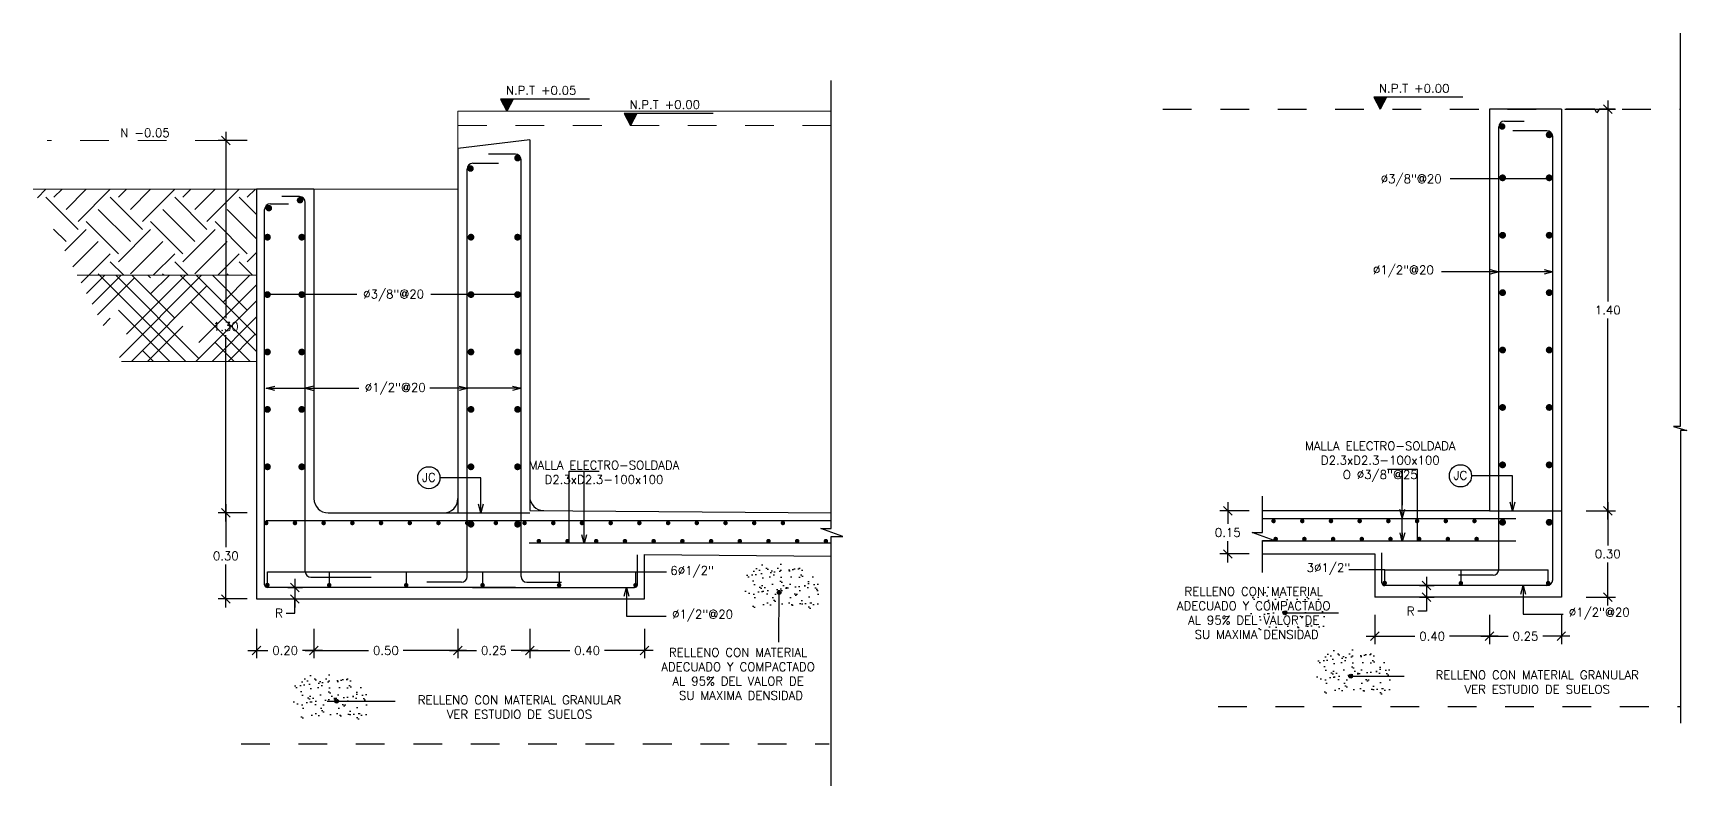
# Model space of a CAD drawing. Header units: metres. Extents: x -25 to 234, y -27 to 52.
# Drawn here: x 9.33 to 15.09, y -19.16 to -16.53 of the extents above; entities that cross this region are included whole.
import ezdxf

# ---------------------------------------------------------------- set-up
doc = ezdxf.new("R2010")
doc.units = ezdxf.units.M
doc.header["$LTSCALE"] = 0.1
doc.header["$MEASUREMENT"] = 0
doc.header["$PDMODE"] = 66
for name, pattern in [('CONTINUA', [0]), ('DASHED2', [0.375, 0.25, -0.125]), ('HIDDEN2', [4.7625, 3.175, -1.5875])]:
    doc.linetypes.add(name, pattern=pattern)
for name, color, linetype in [('001-DIMTEXTO', 4, 'Continuous'), ('ACERO', 5, 'Continuous'), ('BORDES', 7, 'Continuous'), ('DETALLE', 3, 'Continuous'), ('DIMTEXTO', 4, 'Continuous'), ('DIMZAPATA', 4, 'Continuous'), ('HATCH', 8, 'Continuous'), ('MURO', 7, 'Continuous'), ('MUROS', 7, 'Continuous'), ('XREF1$0$MUROS', 1, 'Continuous')]:
    doc.layers.add(name, color=color, linetype=linetype)
for name, color, linetype, lineweight in [('corte', 7, 'Continuous', 20), ('NIVEL', 253, 'DASHED2', 0), ('SE-2', 251, 'Continuous', 9), ('SE-4', 253, 'Continuous', 0), ('V', 2, 'Continuous', 9)]:
    doc.layers.add(name, color=color, linetype=linetype, lineweight=lineweight)
doc.styles.add('SMPLEX', font='simplex.shx')
doc.dimstyles.new('D-15', dxfattribs={"dimscale": 0.15, "dimtxt": 0.2, "dimasz": 0.2, "dimexe": 0.18, "dimexo": 0.2, "dimgap": 0.1, "dimtad": 0, "dimtih": 1, "dimtoh": 1, "dimzin": 0, "dimdsep": 46, "dimtxsty": 'SMPLEX', "dimblk": 'OBLIQUE', "dimcen": 0.09, "dimdle": 0.2, "dimclrd": 4, "dimclre": 4, "dimclrt": 4, "dimadec": 0, "dimazin": 0, "dimtfac": 1, "dimtofl": 0, "dimtmove": 0, "dimatfit": 3, "dimldrblk": 'OPEN30', "dimfxl": 0.5, "dimfxlon": 1, "dimtolj": 1, "dimtzin": 0, "dimarcsym": 0})

# ---------------------------------------------------------------- blocks, each defined once
blk = doc.blocks.new('_Oblique')
at = {"color": 0, "linetype": 'ByBlock', "lineweight": -2}
blk.add_line((-0.5, -0.5), (0.5, 0.5), dxfattribs=at)
blk = doc.blocks.new('_Open30')
at = {"layer": 'DIMTEXTO', "color": 0, "lineweight": -2}
for p, q in [((-1, 0.27), (0, 0)), ((0, 0), (-1, -0.27)), ((0, 0), (-1, 0))]:
    blk.add_line(p, q, dxfattribs=at)
blk = doc.blocks.new('*D41')
at = {"layer": 'Defpoints', "color": 0, "linetype": 'CONTINUA', "transparency": 16777216}
for p in [(10.19, -18.4642), (10.19, -18.504), (10.2446, -18.504)]:
    blk.add_point(p, dxfattribs=at)
at = {"layer": 'DIMTEXTO', "color": 4, "linetype": 'CONTINUA', "lineweight": -2, "transparency": 16777216}
for p, q in [((10.2446, -18.4342), (10.2446, -18.534)), ((10.22, -18.4642), (10.2716, -18.4642)), ((10.22, -18.504), (10.2716, -18.504)), ((10.2446, -18.5533), (10.2446, -18.504)), ((10.2146, -18.5533), (10.2446, -18.5533))]:
    blk.add_line(p, q, dxfattribs=at)
at = {"layer": 'DIMTEXTO', "color": 4, "linetype": 'CONTINUA', "lineweight": -2, "transparency": 16777216, "xscale": 0.03, "yscale": 0.03, "zscale": 0.03}
for p, rotation in [((10.2446, -18.4642), 90), ((10.2446, -18.504), 270)]:
    blk.add_blockref('_Oblique', p, dxfattribs=dict(at, rotation=rotation))
at = {"layer": 'DIMTEXTO', "color": 4, "linetype": 'CONTINUA', "transparency": 16777216, "insert": (10.1896, -18.5533), "char_height": 0.03, "attachment_point": 5, "style": 'SMPLEX'}
blk.add_mtext('\\A1;R', dxfattribs=at)
blk = doc.blocks.new('*U36')
at = {"layer": 'ACERO'}
for points, const_width in [([(-0.0039, 0.0005, 1), (0.0039, 0.0005, 1)], 0.0078), ([(-0.002, -0.0024, 1), (0.002, -0.0024, 1)], 0.004)]:
    blk.add_lwpolyline(points, format="xyb", close=True, dxfattribs=dict(at, const_width=const_width))
blk = doc.blocks.new('*U37')
at = {"layer": 'V', "color": 0, "linetype": 'ByBlock', "lineweight": -2}
for p in [(0, 0), (0.1, 0), (0.2, 0), (0.3, 0), (0.4, 0), (0.5, 0), (0.6, 0), (0.7, 0)]:
    blk.add_blockref('*U36', p, dxfattribs=at)
at = {"layer": 'V', "color": 0, "linetype": 'ByBlock', "lineweight": -2, "transparency": 16777216}
for p in [(0.8, 0), (0.9, 0), (1, 0), (1.1, 0), (1.2, 0), (1.3, 0), (1.4, 0), (1.5, 0), (1.6, 0), (1.7, 0), (1.8, 0)]:
    blk.add_blockref('*U36', p, dxfattribs=at)
blk = doc.blocks.new('*U38')
at = {"layer": 'ACERO'}
for points, const_width in [([(-0.0039, -0.0005, -1), (0.0039, -0.0005, -1)], 0.0078), ([(-0.002, 0.0024, -1), (0.002, 0.0024, -1)], 0.004)]:
    blk.add_lwpolyline(points, format="xyb", close=True, dxfattribs=dict(at, const_width=const_width))
blk = doc.blocks.new('*U39')
at = {"layer": 'V', "color": 0, "linetype": 'ByBlock', "lineweight": -2}
for p in [(0, 0), (0.1, 0), (0.2, 0), (0.3, 0), (0.4, 0), (0.5, 0), (0.6, 0), (0.7, 0)]:
    blk.add_blockref('*U38', p, dxfattribs=at)
at = {"layer": 'V', "color": 0, "linetype": 'ByBlock', "lineweight": -2, "transparency": 16777216}
for p in [(0.8, 0), (0.9, 0), (1, 0)]:
    blk.add_blockref('*U38', p, dxfattribs=at)
blk = doc.blocks.new('*U40')
at = {"layer": 'ACERO', "const_width": 0.0119}
for points in [[(-0.0753, 0, -1), (-0.0871, 0, -1)], [(0.0871, 0, -1), (0.0753, 0, -1)]]:
    blk.add_lwpolyline(points, format="xyb", close=True, dxfattribs=at)
blk = doc.blocks.new('*U35')
at = {"layer": 'DIMZAPATA', "color": 0, "linetype": 'ByBlock', "lineweight": -2, "transparency": 16777216}
for p in [(0, 0.8), (0, 0.6), (0, 0.4), (0, 0.2), (0, 0)]:
    blk.add_blockref('*U40', p, dxfattribs=at)
blk = doc.blocks.new('*D42')
at = {"layer": 'Defpoints', "color": 0, "linetype": 'CONTINUA', "transparency": 16777216}
for p in [(10.0042, -18.204), (10.1111, -18.204), (10.1111, -18.504)]:
    blk.add_point(p, dxfattribs=at)
at = {"layer": 'DIMTEXTO', "color": 4, "linetype": 'CONTINUA', "lineweight": -2, "transparency": 16777216}
for p, q in [((10.0792, -18.204), (9.9772, -18.204)), ((10.0042, -18.174), (10.0042, -18.324)), ((10.0042, -18.534), (10.0042, -18.384)), ((10.0792, -18.504), (9.9772, -18.504))]:
    blk.add_line(p, q, dxfattribs=at)
at = {"layer": 'DIMTEXTO', "color": 4, "linetype": 'CONTINUA', "lineweight": -2, "transparency": 16777216, "xscale": 0.03, "yscale": 0.03, "zscale": 0.03}
for p, rotation in [((10.0042, -18.204), 90), ((10.0042, -18.504), 270)]:
    blk.add_blockref('_Oblique', p, dxfattribs=dict(at, rotation=rotation))
at = {"layer": 'DIMTEXTO', "color": 4, "linetype": 'CONTINUA', "transparency": 16777216, "insert": (10.0042, -18.354), "char_height": 0.03, "attachment_point": 5, "style": 'SMPLEX'}
blk.add_mtext('\\A1;0.30', dxfattribs=at)
blk = doc.blocks.new('*D43')
at = {"layer": 'Defpoints', "color": 0, "linetype": 'CONTINUA', "transparency": 16777216}
for p in [(10.0042, -16.9062), (10.1529, -16.9062), (10.1111, -18.204)]:
    blk.add_point(p, dxfattribs=at)
at = {"layer": 'DIMTEXTO', "color": 4, "linetype": 'CONTINUA', "lineweight": -2, "transparency": 16777216}
for p, q in [((10.0042, -16.8762), (10.0042, -17.5251)), ((10.0792, -16.9062), (9.9772, -16.9062)), ((10.0042, -18.234), (10.0042, -17.5851)), ((10.0792, -18.204), (9.9772, -18.204))]:
    blk.add_line(p, q, dxfattribs=at)
at = {"layer": 'DIMTEXTO', "color": 4, "linetype": 'CONTINUA', "lineweight": -2, "transparency": 16777216, "xscale": 0.03, "yscale": 0.03, "zscale": 0.03}
for p, rotation in [((10.0042, -16.9062), 90), ((10.0042, -18.204), 270)]:
    blk.add_blockref('_Oblique', p, dxfattribs=dict(at, rotation=rotation))
at = {"layer": 'DIMTEXTO', "color": 4, "linetype": 'CONTINUA', "transparency": 16777216, "insert": (10.0042, -17.5551), "char_height": 0.03, "attachment_point": 5, "style": 'SMPLEX'}
blk.add_mtext('\\A1;1.30', dxfattribs=at)
blk = doc.blocks.new('*D44')
at = {"layer": 'Defpoints', "color": 0, "transparency": 16777216}
for p in [(11.063, -18.504), (11.463, -18.504), (11.463, -18.6833)]:
    blk.add_point(p, dxfattribs=at)
at = {"layer": 'DIMTEXTO', "color": 4, "lineweight": -2, "transparency": 16777216}
for p, q in [((11.063, -18.6083), (11.063, -18.7103)), ((11.463, -18.6083), (11.463, -18.7103)), ((11.033, -18.6833), (11.2023, -18.6833)), ((11.493, -18.6833), (11.3237, -18.6833))]:
    blk.add_line(p, q, dxfattribs=at)
at = {"layer": 'DIMTEXTO', "color": 4, "lineweight": -2, "transparency": 16777216, "xscale": 0.03, "yscale": 0.03, "zscale": 0.03, "rotation": 180}
blk.add_blockref('_Oblique', (11.063, -18.6833), dxfattribs=at)
at = {"layer": 'DIMTEXTO', "color": 4, "lineweight": -2, "transparency": 16777216, "xscale": 0.03, "yscale": 0.03, "zscale": 0.03}
blk.add_blockref('_Oblique', (11.463, -18.6833), dxfattribs=at)
at = {"layer": 'DIMTEXTO', "color": 4, "transparency": 16777216, "insert": (11.263, -18.6833), "char_height": 0.03, "attachment_point": 5, "style": 'SMPLEX'}
blk.add_mtext('\\A1;0.40', dxfattribs=at)
blk = doc.blocks.new('*D45')
at = {"layer": 'Defpoints', "color": 0, "transparency": 16777216}
for p in [(10.3111, -18.0607), (10.1111, -18.504), (10.3111, -18.6833)]:
    blk.add_point(p, dxfattribs=at)
at = {"layer": 'DIMTEXTO', "color": 4, "lineweight": -2, "transparency": 16777216}
for p, q in [((10.1111, -18.6083), (10.1111, -18.7103)), ((10.3111, -18.6083), (10.3111, -18.7103)), ((10.0811, -18.6833), (10.1504, -18.6833)), ((10.3411, -18.6833), (10.2718, -18.6833))]:
    blk.add_line(p, q, dxfattribs=at)
at = {"layer": 'DIMTEXTO', "color": 4, "lineweight": -2, "transparency": 16777216, "xscale": 0.03, "yscale": 0.03, "zscale": 0.03, "rotation": 180}
blk.add_blockref('_Oblique', (10.1111, -18.6833), dxfattribs=at)
at = {"layer": 'DIMTEXTO', "color": 4, "lineweight": -2, "transparency": 16777216, "xscale": 0.03, "yscale": 0.03, "zscale": 0.03}
blk.add_blockref('_Oblique', (10.3111, -18.6833), dxfattribs=at)
at = {"layer": 'DIMTEXTO', "color": 4, "transparency": 16777216, "insert": (10.2111, -18.6833), "char_height": 0.03, "attachment_point": 5, "style": 'SMPLEX'}
blk.add_mtext('\\A1;0.20', dxfattribs=at)
blk = doc.blocks.new('*D167')
at = {"layer": 'Defpoints', "color": 0, "transparency": 16777216}
for p in [(14.007, -18.4972), (14.407, -18.4972), (14.407, -18.6339)]:
    blk.add_point(p, dxfattribs=at)
at = {"layer": 'DIMTEXTO', "color": 4, "lineweight": -2, "transparency": 16777216}
for p, q in [((14.007, -18.5589), (14.007, -18.6609)), ((14.407, -18.5589), (14.407, -18.6609)), ((13.977, -18.6339), (14.1462, -18.6339)), ((14.437, -18.6339), (14.2677, -18.6339))]:
    blk.add_line(p, q, dxfattribs=at)
at = {"layer": 'DIMTEXTO', "color": 4, "lineweight": -2, "transparency": 16777216, "xscale": 0.03, "yscale": 0.03, "zscale": 0.03, "rotation": 180}
blk.add_blockref('_Oblique', (14.007, -18.6339), dxfattribs=at)
at = {"layer": 'DIMTEXTO', "color": 4, "lineweight": -2, "transparency": 16777216, "xscale": 0.03, "yscale": 0.03, "zscale": 0.03}
blk.add_blockref('_Oblique', (14.407, -18.6339), dxfattribs=at)
at = {"layer": 'DIMTEXTO', "color": 4, "transparency": 16777216, "insert": (14.207, -18.6339), "char_height": 0.03, "attachment_point": 5, "style": 'SMPLEX'}
blk.add_mtext('\\A1;0.40', dxfattribs=at)
blk = doc.blocks.new('*D168')
at = {"layer": 'Defpoints', "color": 0, "transparency": 16777216}
for p in [(14.407, -18.4972), (14.657, -18.4972), (14.657, -18.6339)]:
    blk.add_point(p, dxfattribs=at)
at = {"layer": 'DIMTEXTO', "color": 4, "lineweight": -2, "transparency": 16777216}
for p, q in [((14.407, -18.5589), (14.407, -18.6609)), ((14.657, -18.5589), (14.657, -18.6609)), ((14.377, -18.6339), (14.4712, -18.6339)), ((14.687, -18.6339), (14.5927, -18.6339))]:
    blk.add_line(p, q, dxfattribs=at)
at = {"layer": 'DIMTEXTO', "color": 4, "lineweight": -2, "transparency": 16777216, "xscale": 0.03, "yscale": 0.03, "zscale": 0.03, "rotation": 180}
blk.add_blockref('_Oblique', (14.407, -18.6339), dxfattribs=at)
at = {"layer": 'DIMTEXTO', "color": 4, "lineweight": -2, "transparency": 16777216, "xscale": 0.03, "yscale": 0.03, "zscale": 0.03}
blk.add_blockref('_Oblique', (14.657, -18.6339), dxfattribs=at)
at = {"layer": 'DIMTEXTO', "color": 4, "transparency": 16777216, "insert": (14.532, -18.6339), "char_height": 0.03, "attachment_point": 5, "style": 'SMPLEX'}
blk.add_mtext('\\A1;0.25', dxfattribs=at)
blk = doc.blocks.new('*D169')
at = {"layer": 'Defpoints', "color": 0, "transparency": 16777216}
for p in [(14.1325, -18.4573), (14.1325, -18.4972), (14.1872, -18.4972)]:
    blk.add_point(p, dxfattribs=at)
at = {"layer": 'DIMTEXTO', "color": 4, "lineweight": -2, "transparency": 16777216}
for p, q in [((14.1872, -18.4273), (14.1872, -18.4972)), ((14.1625, -18.4573), (14.2142, -18.4573)), ((14.1872, -18.5465), (14.1572, -18.5465)), ((14.1625, -18.4972), (14.2142, -18.4972)), ((14.1872, -18.4972), (14.1872, -18.5465))]:
    blk.add_line(p, q, dxfattribs=at)
at = {"layer": 'DIMTEXTO', "color": 4, "lineweight": -2, "transparency": 16777216, "xscale": 0.03, "yscale": 0.03, "zscale": 0.03}
for p, rotation in [((14.1872, -18.4573), 90), ((14.1872, -18.4972), 270)]:
    blk.add_blockref('_Oblique', p, dxfattribs=dict(at, rotation=rotation))
at = {"layer": 'DIMTEXTO', "color": 4, "transparency": 16777216, "insert": (14.1322, -18.5465), "char_height": 0.03, "attachment_point": 5, "style": 'SMPLEX'}
blk.add_mtext('\\A1;R', dxfattribs=at)
blk = doc.blocks.new('*D170')
at = {"layer": 'Defpoints', "color": 0, "linetype": 'CONTINUA', "transparency": 16777216}
for p in [(13.9809, -18.1972), (14.8186, -18.1972), (13.9809, -18.4972)]:
    blk.add_point(p, dxfattribs=at)
at = {"layer": 'DIMTEXTO', "color": 4, "linetype": 'CONTINUA', "lineweight": -2, "transparency": 16777216}
for p, q in [((14.7436, -18.1972), (14.8456, -18.1972)), ((14.8186, -18.1672), (14.8186, -18.3172)), ((14.8186, -18.5272), (14.8186, -18.3772)), ((14.7436, -18.4972), (14.8456, -18.4972))]:
    blk.add_line(p, q, dxfattribs=at)
at = {"layer": 'DIMTEXTO', "color": 4, "linetype": 'CONTINUA', "lineweight": -2, "transparency": 16777216, "xscale": 0.03, "yscale": 0.03, "zscale": 0.03}
for p, rotation in [((14.8186, -18.1972), 90), ((14.8186, -18.4972), 270)]:
    blk.add_blockref('_Oblique', p, dxfattribs=dict(at, rotation=rotation))
at = {"layer": 'DIMTEXTO', "color": 4, "linetype": 'CONTINUA', "transparency": 16777216, "insert": (14.8186, -18.3472), "char_height": 0.03, "attachment_point": 5, "style": 'SMPLEX'}
blk.add_mtext('\\A1;0.30', dxfattribs=at)
blk = doc.blocks.new('*D171')
at = {"layer": 'Defpoints', "color": 0, "linetype": 'CONTINUA', "transparency": 16777216}
for p in [(14.657, -16.7972), (14.8186, -16.7972), (13.9809, -18.1972)]:
    blk.add_point(p, dxfattribs=at)
at = {"layer": 'DIMTEXTO', "color": 4, "linetype": 'CONTINUA', "lineweight": -2, "transparency": 16777216}
for p, q in [((14.7436, -16.7972), (14.8456, -16.7972)), ((14.8186, -16.7672), (14.8186, -17.4672)), ((14.8186, -18.2272), (14.8186, -17.5272)), ((14.7436, -18.1972), (14.8456, -18.1972))]:
    blk.add_line(p, q, dxfattribs=at)
at = {"layer": 'DIMTEXTO', "color": 4, "linetype": 'CONTINUA', "lineweight": -2, "transparency": 16777216, "xscale": 0.03, "yscale": 0.03, "zscale": 0.03}
for p, rotation in [((14.8186, -16.7972), 90), ((14.8186, -18.1972), 270)]:
    blk.add_blockref('_Oblique', p, dxfattribs=dict(at, rotation=rotation))
at = {"layer": 'DIMTEXTO', "color": 4, "linetype": 'CONTINUA', "transparency": 16777216, "insert": (14.8186, -17.4972), "char_height": 0.03, "attachment_point": 5, "style": 'SMPLEX'}
blk.add_mtext('\\A1;1.40', dxfattribs=at)
blk = doc.blocks.new('*U153')
at = {"layer": 'ACERO'}
for points, const_width in [([(-0.0039, 0.0005, 1), (0.0039, 0.0005, 1)], 0.0078), ([(-0.002, -0.0024, 1), (0.002, -0.0024, 1)], 0.004)]:
    blk.add_lwpolyline(points, format="xyb", close=True, dxfattribs=dict(at, const_width=const_width))
blk = doc.blocks.new('*U154')
at = {"layer": 'V', "color": 0, "linetype": 'ByBlock', "lineweight": -2}
for p in [(0, 0), (0.1, 0), (0.2, 0), (0.3, 0), (0.4, 0), (0.5, 0), (0.6, 0), (0.7, 0)]:
    blk.add_blockref('*U153', p, dxfattribs=at)
blk = doc.blocks.new('*U155')
at = {"layer": 'ACERO'}
for points, const_width in [([(-0.0039, -0.0005, -1), (0.0039, -0.0005, -1)], 0.0078), ([(-0.002, 0.0024, -1), (0.002, 0.0024, -1)], 0.004)]:
    blk.add_lwpolyline(points, format="xyb", close=True, dxfattribs=dict(at, const_width=const_width))
blk = doc.blocks.new('*U156')
at = {"layer": 'V', "color": 0, "linetype": 'ByBlock', "lineweight": -2}
for p in [(0, 0), (0.1, 0), (0.2, 0), (0.3, 0), (0.4, 0), (0.5, 0), (0.6, 0), (0.7, 0)]:
    blk.add_blockref('*U155', p, dxfattribs=at)
blk = doc.blocks.new('*D177')
at = {"layer": 'Defpoints', "color": 0, "linetype": 'CONTINUA', "transparency": 16777216}
for p in [(13.4948, -18.1972), (13.6163, -18.1972), (13.6163, -18.3472)]:
    blk.add_point(p, dxfattribs=at)
at = {"layer": 'DIMTEXTO', "color": 4, "linetype": 'CONTINUA', "lineweight": -2, "transparency": 16777216}
for p, q in [((13.5698, -18.1972), (13.4678, -18.1972)), ((13.4948, -18.1672), (13.4948, -18.2422)), ((13.4948, -18.3772), (13.4948, -18.3022)), ((13.5698, -18.3472), (13.4678, -18.3472))]:
    blk.add_line(p, q, dxfattribs=at)
at = {"layer": 'DIMTEXTO', "color": 4, "linetype": 'CONTINUA', "lineweight": -2, "transparency": 16777216, "xscale": 0.03, "yscale": 0.03, "zscale": 0.03}
for p, rotation in [((13.4948, -18.1972), 90), ((13.4948, -18.3472), 270)]:
    blk.add_blockref('_Oblique', p, dxfattribs=dict(at, rotation=rotation))
at = {"layer": 'DIMTEXTO', "color": 4, "linetype": 'CONTINUA', "transparency": 16777216, "insert": (13.4948, -18.2722), "char_height": 0.03, "attachment_point": 5, "style": 'SMPLEX'}
blk.add_mtext('\\A1;0.15', dxfattribs=at)
blk = doc.blocks.new('*U161')
at = {"layer": 'ACERO', "const_width": 0.0119}
for points in [[(-0.0753, 0, -1), (-0.0871, 0, -1)], [(0.0871, 0, -1), (0.0753, 0, -1)]]:
    blk.add_lwpolyline(points, format="xyb", close=True, dxfattribs=at)
blk = doc.blocks.new('*U162')
at = {"layer": 'DIMZAPATA', "color": 0, "linetype": 'ByBlock', "lineweight": -2, "transparency": 16777216}
for p in [(0, 1), (0, 0.8), (0, 0.6), (0, 0.4), (0, 0.2), (0, 0)]:
    blk.add_blockref('*U161', p, dxfattribs=at)
blk = doc.blocks.new('*D179')
at = {"layer": 'Defpoints', "color": 0, "transparency": 16777216}
for p in [(11.063, -18.1463), (10.813, -18.504), (11.063, -18.6833)]:
    blk.add_point(p, dxfattribs=at)
at = {"layer": 'DIMTEXTO', "color": 4, "lineweight": -2, "transparency": 16777216}
for p, q in [((10.813, -18.6083), (10.813, -18.7103)), ((11.063, -18.6083), (11.063, -18.7103)), ((10.783, -18.6833), (10.8773, -18.6833)), ((11.093, -18.6833), (10.9987, -18.6833))]:
    blk.add_line(p, q, dxfattribs=at)
at = {"layer": 'DIMTEXTO', "color": 4, "lineweight": -2, "transparency": 16777216, "xscale": 0.03, "yscale": 0.03, "zscale": 0.03, "rotation": 180}
blk.add_blockref('_Oblique', (10.813, -18.6833), dxfattribs=at)
at = {"layer": 'DIMTEXTO', "color": 4, "lineweight": -2, "transparency": 16777216, "xscale": 0.03, "yscale": 0.03, "zscale": 0.03}
blk.add_blockref('_Oblique', (11.063, -18.6833), dxfattribs=at)
at = {"layer": 'DIMTEXTO', "color": 4, "transparency": 16777216, "insert": (10.938, -18.6833), "char_height": 0.03, "attachment_point": 5, "style": 'SMPLEX'}
blk.add_mtext('\\A1;0.25', dxfattribs=at)
blk = doc.blocks.new('*D196')
at = {"layer": 'Defpoints', "color": 0, "linetype": 'CONTINUA', "transparency": 16777216}
for p in [(10.3111, -18.0607), (10.813, -18.154), (10.813, -18.6833)]:
    blk.add_point(p, dxfattribs=at)
at = {"layer": 'DIMTEXTO', "color": 4, "linetype": 'CONTINUA', "lineweight": -2, "transparency": 16777216}
for p, q in [((10.3111, -18.6083), (10.3111, -18.7103)), ((10.813, -18.6083), (10.813, -18.7103)), ((10.2811, -18.6833), (10.5013, -18.6833)), ((10.843, -18.6833), (10.6227, -18.6833))]:
    blk.add_line(p, q, dxfattribs=at)
at = {"layer": 'DIMTEXTO', "color": 4, "linetype": 'CONTINUA', "lineweight": -2, "transparency": 16777216, "xscale": 0.03, "yscale": 0.03, "zscale": 0.03, "rotation": 180}
blk.add_blockref('_Oblique', (10.3111, -18.6833), dxfattribs=at)
at = {"layer": 'DIMTEXTO', "color": 4, "linetype": 'CONTINUA', "lineweight": -2, "transparency": 16777216, "xscale": 0.03, "yscale": 0.03, "zscale": 0.03}
blk.add_blockref('_Oblique', (10.813, -18.6833), dxfattribs=at)
at = {"layer": 'DIMTEXTO', "color": 4, "linetype": 'CONTINUA', "transparency": 16777216, "insert": (10.562, -18.6833), "char_height": 0.03, "attachment_point": 5, "style": 'SMPLEX'}
blk.add_mtext('\\A1;0.50', dxfattribs=at)
blk = doc.blocks.new('*U961')
at = {"layer": 'ACERO', "const_width": 0.0119}
blk.add_lwpolyline([(0.0059, 0, -1), (-0.0059, 0, -1)], format="xyb", close=True, dxfattribs=at)
blk = doc.blocks.new('*U962')
at = {"layer": '001-DIMTEXTO', "color": 0, "linetype": 'ByBlock', "lineweight": -2, "transparency": 16777216}
for p in [(-0.1196, 0.8), (0, 0.8), (-0.1196, 0.6), (0, 0.6), (-0.1196, 0.4), (0, 0.4), (-0.1196, 0.2), (0, 0.2), (-0.1196, 0), (0, 0)]:
    blk.add_blockref('*U961', p, dxfattribs=at)

msp = doc.modelspace()

# ---------------------------------------------------------------- hatches: boundary and pattern name
at = {"layer": 'DIMTEXTO'}
for points in [[(10.9616, -16.763), (11.0056, -16.763), (10.9836, -16.804)], [(14.0035, -16.7562), (14.0475, -16.7562), (14.0255, -16.7972)], [(11.3924, -16.8129), (11.4364, -16.8129), (11.4144, -16.8539)]]:
    msp.add_hatch(color=256, dxfattribs=at).paths.add_polyline_path(points)
at = {"layer": 'HATCH', "ltscale": 0.08}
h = msp.add_hatch(dxfattribs=at)
h.set_pattern_fill('AR-SAND', color=1, scale=0.024, style=0)
h.set_pattern_definition([(37.5, (269.87568, -216.850706), (-0.0015118406, 0.0462437705), [0, -0.03648, 0, -0.0408, 0, -0.039]), (7.5, (269.87568, -216.850706), (0.042474641, 0.067731506), [0, -0.01968, 0, -0.03288, 0, -0.0126]), (327.5, (269.84616, -216.850706), (0.0747394047, 0.0001358173), [0, -0.012, 0, -0.0432, 0, -0.0564]), (317.5, (269.84616, -216.850706), (0.072147039, 0.021064214), [0, -0.006, 0, -0.02832, 0, -0.0324])])
edge = h.paths.add_edge_path()
edge.add_spline(control_points=[(12.0506, -18.4188), (12.0166, -18.3938), (11.9442, -18.3733), (11.8358, -18.3799), (11.7975, -18.4615), (11.8383, -18.5649), (11.9422, -18.4949), (12.0692, -18.5762), (12.081, -18.4681), (12.0656, -18.4298), (12.0506, -18.4188)], knot_values=[0, 0, 0, 0, 0.158153, 0.279545, 0.355017, 0.472373, 0.561887, 0.743312, 0.819286, 0.889123, 0.889123, 0.889123, 0.889123], degree=3, periodic=0)
for points in [[(11.9254, -18.4811, -1), (11.9386, -18.4811, -1)], [(13.6875, -18.5523, -1), (13.7007, -18.5523, -1)], [(13.9165, -18.7731, -1), (13.9297, -18.7731, -1)], [(10.3838, -18.8601, -1), (10.397, -18.8601, -1)]]:
    msp.add_hatch(color=1, dxfattribs=at).paths.add_polyline_path(points)
h = msp.add_hatch(dxfattribs=at)
h.set_pattern_fill('AR-SAND', color=1, scale=0.024, style=0)
h.set_pattern_definition([(37.5, (271.6378, -216.9284), (-0.0015118406, 0.0462437705), [0, -0.03648, 0, -0.0408, 0, -0.039]), (7.5, (271.6378, -216.9284), (0.042474641, 0.067731506), [0, -0.01968, 0, -0.03288, 0, -0.0126]), (327.5, (271.60828, -216.9284), (0.0747394047, 0.0001358173), [0, -0.012, 0, -0.0432, 0, -0.0564]), (317.5, (271.60828, -216.9284), (0.072147039, 0.021064214), [0, -0.006, 0, -0.02832, 0, -0.0324])])
edge = h.paths.add_edge_path()
edge.add_spline(control_points=[(13.8127, -18.4965), (13.7787, -18.4715), (13.7063, -18.451), (13.5979, -18.4576), (13.5597, -18.5392), (13.6004, -18.6426), (13.7044, -18.5726), (13.8313, -18.6539), (13.8431, -18.5458), (13.8277, -18.5075), (13.8127, -18.4965)], knot_values=[0, 0, 0, 0, 0.158153, 0.279545, 0.355017, 0.472373, 0.561887, 0.743312, 0.819286, 0.889123, 0.889123, 0.889123, 0.889123], degree=3, periodic=0)
h = msp.add_hatch(dxfattribs=at)
h.set_pattern_fill('AR-SAND', color=1, scale=0.024, style=0)
h.set_pattern_definition([(37.5, (271.86674, -217.149178), (-0.0015118406, 0.0462437705), [0, -0.03648, 0, -0.0408, 0, -0.039]), (7.5, (271.86674, -217.14918), (0.042474641, 0.067731506), [0, -0.01968, 0, -0.03288, 0, -0.0126]), (327.5, (271.83722, -217.149178), (0.0747394047, 0.0001358173), [0, -0.012, 0, -0.0432, 0, -0.0564]), (317.5, (271.83722, -217.14918), (0.072147039, 0.021064214), [0, -0.006, 0, -0.02832, 0, -0.0324])])
edge = h.paths.add_edge_path()
edge.add_spline(control_points=[(14.0416, -18.7173), (14.0077, -18.6923), (13.9353, -18.6718), (13.8268, -18.6784), (13.7886, -18.76), (13.8293, -18.8634), (13.9333, -18.7933), (14.0602, -18.8747), (14.072, -18.7666), (14.0566, -18.7283), (14.0416, -18.7173)], knot_values=[0, 0, 0, 0, 0.158153, 0.279545, 0.355017, 0.472373, 0.561887, 0.743312, 0.819286, 0.889123, 0.889123, 0.889123, 0.889123], degree=3, periodic=0)
h = msp.add_hatch(dxfattribs=at)
h.set_pattern_fill('AR-SAND', color=1, scale=0.024, style=0)
h.set_pattern_definition([(37.5, (268.301787, -217.23616), (-0.0015118406, 0.0462437705), [0, -0.03648, 0, -0.0408, 0, -0.039]), (7.5, (268.30179, -217.23616), (0.042474641, 0.067731506), [0, -0.01968, 0, -0.03288, 0, -0.0126]), (327.5, (268.272267, -217.23616), (0.0747394047, 0.0001358173), [0, -0.012, 0, -0.0432, 0, -0.0564]), (317.5, (268.27227, -217.23616), (0.072147039, 0.021064214), [0, -0.006, 0, -0.02832, 0, -0.0324])])
edge = h.paths.add_edge_path()
edge.add_spline(control_points=[(10.4767, -18.8043), (10.4427, -18.7792), (10.3703, -18.7587), (10.2619, -18.7654), (10.2237, -18.8469), (10.2644, -18.9503), (10.3684, -18.8803), (10.4953, -18.9617), (10.5071, -18.8535), (10.4917, -18.8153), (10.4767, -18.8043)], knot_values=[0, 0, 0, 0, 0.158153, 0.279545, 0.355017, 0.472373, 0.561887, 0.743312, 0.819286, 0.889123, 0.889123, 0.889123, 0.889123], degree=3, periodic=0)
at = {"layer": 'SE-2'}
h = msp.add_hatch(dxfattribs=at)
h.set_pattern_fill('EARTH', color=256, scale=0.025, angle=45)
h.set_pattern_definition([(45, (-960.37816, -68.15187), (1e-17, 0.224506403), [0.15875, -0.15875]), (45, (-960.42025, -68.10977), (1e-17, 0.224506403), [0.15875, -0.15875]), (45, (-960.46235, -68.06768), (1e-17, 0.224506403), [0.15875, -0.15875]), (135, (-960.46235, -68.03961), (-0.224506403, 1e-17), [0.15875, -0.15875]), (135, (-960.42025, -67.99752), (-0.224506403, 1e-17), [0.15875, -0.15875]), (135, (-960.37816, -67.95542), (-0.224506403, 1e-17), [0.15875, -0.15875])])
h.paths.add_polyline_path([(9.3328, -17.0763), (9.4867, -17.3759), (10.1111, -17.3759), (10.1111, -17.0763)])
h = msp.add_hatch(dxfattribs=at)
h.set_pattern_fill('HOUND', color=256, scale=0.025, angle=45)
h.set_pattern_definition([(45, (-960.378157, -68.151866), (0.0841899011, 0.1403165019), [0.635, -0.3175]), (135, (-960.378157, -68.151866), (0.0841899011, -0.1403165019), [0.635, -0.3175])])
h.paths.add_polyline_path([(9.4867, -17.3759), (9.6407, -17.6763), (10.1111, -17.6763), (10.1111, -17.3759)])

# ---------------------------------------------------------------- linework, layer by layer
at = {"color": 4}
for points in [[(10.1491, -18.4559), (10.1491, -18.409), (11.5399, -18.409)], [(10.3654, -18.4545), (10.3654, -18.409)], [(10.8999, -18.4545), (10.8999, -18.409)], [(11.1662, -18.4545), (11.1662, -18.409)], [(11.4325, -18.4545), (11.4325, -18.409)], [(14.0416, -18.4491), (14.0416, -18.4022), (14.611, -18.4022)], [(14.3079, -18.4477), (14.3079, -18.4022)], [(14.611, -18.4463), (14.611, -18.4022)]]:
    msp.add_lwpolyline(points, dxfattribs=at)
at = {"layer": 'ACERO'}
for p, q in [((14.439, -18.4015), (14.439, -16.8594)), ((14.459, -16.8394), (14.5278, -16.8394)), ((14.6068, -16.8728, 20.5), (14.4879, -16.8728, 20.5)), ((14.6268, -18.4373), (14.6268, -16.8928, 0.0491)), ((10.865, -16.986), (10.9543, -16.986)), ((11.0129, -16.9537, 20.5), (10.9193, -16.9537, 20.5)), ((11.0327, -18.4257), (11.0329, -16.9737, 0.0491)), ((10.845, -18.4257), (10.845, -17.006)), ((10.261, -17.1021, 0.035), (10.1997, -17.1021, 0.035)), ((10.1394, -18.4542), (10.1394, -17.1473)), ((10.1594, -17.1273), (10.2225, -17.1273)), ((10.281, -18.4105), (10.281, -17.1221, 0.035)), ((12.1137, -18.2314), (10.1432, -18.2314)), ((14.4983, -18.2245), (13.6163, -18.2245)), ((12.1137, -18.3098), (11.0615, -18.3098)), ((14.4982, -18.303), (13.6163, -18.303)), ((11.438, -18.4542), (11.438, -18.3502)), ((14.032, -18.4473), (14.032, -18.3434)), ((10.3009, -18.4283), (10.5106, -18.4283)), ((14.419, -18.4215), (14.2984, -18.4215)), ((11.0129, -18.4642), (10.1494, -18.4642)), ((10.825, -18.4457), (10.7044, -18.4457)), ((10.8631, -18.4642), (11.428, -18.4642)), ((11.0527, -18.4457), (11.1733, -18.4457)), ((14.6068, -18.4573), (14.042, -18.4573))]:
    msp.add_line(p, q, dxfattribs=at)
for points, const_width in [([(14.4563, -16.8577, -1), (14.445, -16.8577, -1)], 0.0114), ([(14.6207, -16.8867, -1), (14.6088, -16.8867, -1)], 0.0119), ([(10.8624, -17.0044, -1), (10.851, -17.0044, -1)], 0.0114), ([(11.0267, -16.9676, -1), (11.0148, -16.9676, -1)], 0.0119), ([(10.2684, -17.1148, -1), (10.2571, -17.1148, -1)], 0.0114), ([(10.16, -17.1423, -1), (10.1486, -17.1423, -1)], 0.0114), ([(10.8642, -18.2435, -1), (10.8524, -18.2435, -1)], 0.0119), ([(11.0267, -18.2435, -1), (11.0148, -18.2435, -1)], 0.0119), ([(14.4582, -18.2367, -1), (14.4464, -18.2367, -1)], 0.0119), ([(14.6207, -18.2367, -1), (14.6088, -18.2367, -1)], 0.0119), ([(10.1452, -18.4552, 1), (10.153, -18.4552, 1)], 0.0078), ([(10.1446, -18.4588, 1), (10.1486, -18.4588, 1)], 0.004), ([(10.3605, -18.4559, 1), (10.3683, -18.4559, 1)], 0.0078), ([(10.3624, -18.4588, 1), (10.3664, -18.4588, 1)], 0.004), ([(10.6287, -18.4559, 1), (10.6365, -18.4559, 1)], 0.0078), ([(10.6306, -18.4588, 1), (10.6346, -18.4588, 1)], 0.004), ([(10.895, -18.4559, 1), (10.9028, -18.4559, 1)], 0.0078), ([(10.8969, -18.4588, 1), (10.9009, -18.4588, 1)], 0.004), ([(11.1613, -18.4559, 1), (11.1691, -18.4559, 1)], 0.0078), ([(11.1631, -18.4588, 1), (11.1671, -18.4588, 1)], 0.004), ([(11.4276, -18.4559, 1), (11.4354, -18.4559, 1)], 0.0078), ([(11.4294, -18.4588, 1), (11.4334, -18.4588, 1)], 0.004), ([(14.0377, -18.4484, 1), (14.0455, -18.4484, 1)], 0.0078), ([(14.0372, -18.452, 1), (14.0412, -18.452, 1)], 0.004), ([(14.3031, -18.4491, 1), (14.3109, -18.4491, 1)], 0.0078), ([(14.3049, -18.452, 1), (14.3089, -18.452, 1)], 0.004), ([(14.607, -18.4486, 1), (14.6148, -18.4486, 1)], 0.0078)]:
    msp.add_lwpolyline(points, format="xyb", close=True, dxfattribs=dict(at, const_width=const_width))
for centre, radius, start, end in [((14.459, -16.8594), 0.02, 90, 180), ((14.6068, -16.8928, 20.5), 0.02, 360, 90), ((10.865, -17.006), 0.02, 90, 180), ((11.0129, -16.9737, 20.5), 0.02, 360, 90), ((10.261, -17.1221, 0.035), 0.02, 0, 90), ((10.1594, -17.1473), 0.02, 90, 180), ((10.3009, -18.4083), 0.02, 180, 270), ((10.825, -18.4257), 0.02, 270, 0), ((11.0527, -18.4257), 0.02, 180, 270), ((14.419, -18.4015), 0.02, 270, 0), ((14.6068, -18.4373), 0.02, 270, 0), ((10.1494, -18.4542), 0.01, 180, 270), ((11.428, -18.4542), 0.01, 270, 0), ((14.042, -18.4473), 0.01, 180, 270)]:
    msp.add_arc(centre, radius, start, end, dxfattribs=at)
at = {"layer": 'BORDES', "color": 1}
for p, q in [((14.407, -16.7972), (14.407, -18.1972)), ((14.657, -16.7972), (14.407, -16.7972)), ((14.657, -16.7972), (14.657, -18.4972)), ((11.063, -16.904), (10.813, -16.9351)), ((10.813, -16.9351), (10.813, -18.204)), ((11.063, -16.904), (11.063, -18.1959)), ((10.1111, -17.0763), (10.1111, -18.504)), ((10.3111, -17.0763), (10.1111, -17.0763)), ((10.3111, -17.0763), (10.3111, -18.154)), ((10.3611, -18.204), (10.813, -18.204)), ((11.063, -18.1959), (12.1137, -18.2043)), ((14.407, -18.1972), (13.6163, -18.1972)), ((11.463, -18.3491), (12.1137, -18.3543)), ((11.463, -18.504), (11.463, -18.3491)), ((13.6163, -18.3472), (14.007, -18.3472)), ((14.007, -18.3472), (14.007, -18.4972)), ((10.1111, -18.504), (11.463, -18.504)), ((14.657, -18.4972), (14.007, -18.4972))]:
    msp.add_line(p, q, dxfattribs=at)
at = {"layer": 'BORDES', "color": 8, "linetype": 'CONTINUA', "ltscale": 0.03}
for p, q in [((10.813, -18.204), (11.063, -18.204)), ((14.407, -18.1972), (14.657, -18.1972))]:
    msp.add_line(p, q, dxfattribs=at)
at = {"layer": 'BORDES', "color": 4, "linetype": 'Continuous'}
for p, q in [((11.9314, -18.4805), (11.9297, -18.6546)), ((13.6935, -18.5517), (13.8804, -18.5517)), ((13.9224, -18.7725), (14.1093, -18.7725)), ((10.3575, -18.8595), (10.5944, -18.8595))]:
    msp.add_line(p, q, dxfattribs=at)
at = {"layer": 'BORDES', "color": 1}
for centre, start, end in [((11.113, -18.1463), 180, 268.82128), ((10.3611, -18.154), 180, 270), ((10.763, -18.154), 270, 0)]:
    msp.add_arc(centre, 0.05, start, end, dxfattribs=at)
at = {"layer": 'corte'}
msp.add_line((10.1111, -17.0763), (9.3328, -17.0763), dxfattribs=at)
at = {"layer": 'DETALLE', "color": 3}
for points in [[(12.1137, -19.1553), (12.1137, -18.2859), (12.1539, -18.2859), (12.077, -18.258), (12.1137, -18.258), (12.1137, -16.6976)], [(13.6163, -18.4116), (13.6163, -18.2999), (13.6565, -18.2999), (13.5796, -18.272), (13.6163, -18.272), (13.6163, -18.1456)]]:
    msp.add_lwpolyline(points, dxfattribs=at)
at = {"layer": 'DETALLE', "color": 8}
msp.add_lwpolyline([(14.8446, -16.7972), (14.789, -16.7972), (14.7812, -16.8107), (14.7734, -16.7972), (14.6733, -16.7972)], dxfattribs=at)
at = {"layer": 'DIMTEXTO'}
for p, q in [((11.2717, -16.763), (10.9616, -16.763)), ((10.9616, -16.763), (10.9836, -16.804)), ((11.0056, -16.763), (10.9836, -16.804)), ((14.3136, -16.7562), (14.0035, -16.7562)), ((14.0035, -16.7562), (14.0255, -16.7972)), ((14.0475, -16.7562), (14.0255, -16.7972)), ((11.7025, -16.8129), (11.3924, -16.8129)), ((11.3924, -16.8129), (11.4144, -16.8539)), ((11.4364, -16.8129), (11.4144, -16.8539)), ((14.0416, -18.4022), (13.9168, -18.4022))]:
    msp.add_line(p, q, dxfattribs=at)
at = {"layer": 'DIMTEXTO', "color": 4, "lineweight": -3, "ltscale": 0.05}
for p, q in [((14.6147, -17.0401), (14.2697, -17.0401)), ((10.4611, -17.4435), (10.1564, -17.4435)), ((11.0207, -17.4435), (10.7186, -17.4435))]:
    msp.add_line(p, q, dxfattribs=at)
at = {"layer": 'DIMTEXTO', "color": 1}
for centre in [(10.7116, -18.0817), (14.3056, -18.0749)]:
    msp.add_circle(centre, 0.0386, dxfattribs=at)
at = {"layer": 'DIMZAPATA', "linetype": 'Continuous'}
for points in [[(11.2, -18.31), (11.2, -18.0592), (11.3046, -18.0592)], [(14.1562, -18.3032), (14.1562, -18.0524), (14.0517, -18.0524)]]:
    msp.add_lwpolyline(points, dxfattribs=at)
at = {"layer": 'DIMZAPATA', "linetype": 'CONTINUA'}
msp.add_lwpolyline([(10.6336, -18.4545), (10.6336, -18.409)], dxfattribs=at)
at = {"layer": 'HATCH', "color": 1, "ltscale": 0.08}
for centre in [(11.932, -18.4811), (13.6941, -18.5523), (13.9231, -18.7731), (10.3904, -18.8601)]:
    msp.add_circle(centre, 0.00661, dxfattribs=at)
at = {"layer": 'MURO', "color": 6, "linetype": 'HIDDEN2', "ltscale": 0.0025}
for p, q in [((13.4613, -18.8783), (15.0716, -18.8783)), ((10.0576, -19.0087), (12.1064, -19.0087))]:
    msp.add_line(p, q, dxfattribs=at)
at = {"layer": 'MUROS', "color": 3, "linetype": 'Continuous'}
msp.add_lwpolyline([(15.0715, -16.5324), (15.0715, -17.9036), (15.0474, -17.9036), (15.0945, -17.9171), (15.0716, -17.9171), (15.0716, -17.9213), (15.0716, -18.9371)], dxfattribs=at)
at = {"layer": 'NIVEL', "ltscale": 0.5}
for p, q in [((12.1137, -16.8539), (10.813, -16.8539)), ((9.9973, -16.9062), (9.3824, -16.9062))]:
    msp.add_line(p, q, dxfattribs=at)
at = {"layer": 'SE-2'}
for p, q in [((9.4867, -17.3759), (10.1111, -17.3759)), ((9.6407, -17.6763), (10.1111, -17.6763))]:
    msp.add_line(p, q, dxfattribs=at)
at = {"layer": 'SE-4'}
for p, q in [((12.1137, -16.804), (10.813, -16.804)), ((10.813, -16.9351), (10.813, -16.804)), ((10.3111, -17.0763), (10.813, -17.0763))]:
    msp.add_line(p, q, dxfattribs=at)
at = {"layer": 'XREF1$0$MUROS', "color": 8, "linetype": 'HIDDEN2', "ltscale": 0.001}
msp.add_line((13.2691, -16.7972), (15.0715, -16.7972), dxfattribs=at)

# ---------------------------------------------------------------- block references
at = {"layer": '001-DIMTEXTO', "linetype": 'CONTINUA'}
msp.add_blockref('*U962', (10.2689, -18.0435), dxfattribs=at)
at = {"layer": 'DIMTEXTO', "color": 4, "lineweight": -3, "ltscale": 0.05, "yscale": 0.03, "zscale": 0.03}
for p, xscale, rotation in [((10.281, -17.7701, 20.5), -0.03, 8.79296635503124e-12), ((10.8471, -17.7701, 20.5), 0.03, 359.9999999999912)]:
    msp.add_blockref('_Open30', p, dxfattribs=dict(at, xscale=xscale, rotation=rotation))
at = {"layer": 'DIMZAPATA', "linetype": 'CONTINUA'}
for name, p in [('*U162', (14.5335, -18.0367)), ('*U35', (10.9395, -18.0435))]:
    msp.add_blockref(name, p, dxfattribs=at)
at = {"layer": 'V', "linetype": 'CONTINUA'}
for name, p in [('*U37', (10.1451, -18.2398)), ('*U154', (13.6544, -18.2329)), ('*U39', (11.0948, -18.3019)), ('*U156', (13.6618, -18.2946))]:
    msp.add_blockref(name, p, dxfattribs=at)

# ---------------------------------------------------------------- texts
at = {"color": 4, "char_height": 0.03, "attachment_point": 5, "style": 'SMPLEX'}
for s, insert in [('{\\fRomanS|b1|i0|c0|p2;N.P.T +0.05}', (11.1027, -16.7319)), ('{\\fRomanS|b1|i0|c0|p2;N.P.T +0.00}', (14.1446, -16.725)), ('{\\fRomanS|b1|i0|c0|p2;N.P.T +0.00}', (11.5335, -16.7818)), ('\\A1;{\\Fromans|c0; N -0.05}', (9.7125, -16.8797)), ('%%C3/8"@20', (14.1338, -17.0453, 41)), ('%%C1/2"@20', (14.1067, -17.3626, 41)), ('%%C3/8"@20', (10.589, -17.4467, 41)), ('%%C1/2"@20', (10.5947, -17.772, 41)), ('{\\Fsimplex|c177;JC}', (14.3054, -18.0734, -0.3837)), ('{\\Fromans|c0;3%%C1/2"}', (13.8457, -18.3999)), ('{\\Fromans|c0;6%%C1/2"}', (11.6289, -18.4096)), ('RELLENO CON MATERIAL \\PADECUADO Y COMPACTADO\\PAL 95% DEL VALOR DE\\P SU MAXIMA DENSIDAD\\P ', (13.5853, -18.5777)), ('{\\Fromans|c0;%%C1/2"@20}', (11.6651, -18.5623)), ('{\\Fromans|c0;%%C1/2"@20}', (14.7893, -18.5554)), ('RELLENO CON MATERIAL \\PADECUADO Y COMPACTADO\\PAL 95% DEL VALOR DE\\P SU MAXIMA DENSIDAD\\P ', (11.7889, -18.7902)), ('RELLENO CON MATERIAL GRANULAR\\PVER ESTUDIO DE SUELOS', (11.0272, -18.8807))]:
    msp.add_mtext(s, dxfattribs=dict(at, insert=insert))
at = {"layer": 'DIMTEXTO', "color": 4, "char_height": 0.03, "attachment_point": 5, "style": 'SMPLEX'}
for s, insert in [('{\\C256;MALLA ELECTRO-SOLDADA\\PD2.3xD2.3-100x100}', (11.3218, -18.063)), ('{\\Fsimplex|c177;JC}', (10.7115, -18.0803, -0.3837)), ('RELLENO CON MATERIAL GRANULAR\\PVER ESTUDIO DE SUELOS', (14.5729, -18.7937))]:
    msp.add_mtext(s, dxfattribs=dict(at, insert=insert))
at = {"layer": 'DIMZAPATA', "color": 4, "insert": (14.0261, -18.0257), "char_height": 0.03, "attachment_point": 5, "style": 'SMPLEX'}
msp.add_mtext('{\\C256;MALLA ELECTRO-SOLDADA\\PD2.3xD2.3-100x100\\PO \\Fromans|c0;\\C4;∅3/8"@25}', dxfattribs=at)

# ---------------------------------------------------------------- dimensions: what is measured, and where the dimension line sits
at = {"layer": 'DIMTEXTO', "linetype": 'CONTINUA'}
for base, p1, p2, angle, picture, middle in [((14.8186, -16.7972), (13.9809, -18.1972), (14.657, -16.7972), 90, '*D171', (14.8186, -17.4972)), ((10.0042, -16.9062), (10.1111, -18.204), (10.1529, -16.9062), 90, '*D43', (10.0042, -17.5551)), ((10.813, -18.6833), (10.3111, -18.0607), (10.813, -18.154), 180, '*D196', (10.562, -18.6833)), ((10.0042, -18.204), (10.1111, -18.504), (10.1111, -18.204), 90, '*D42', (10.0042, -18.354))]:
    dim = msp.add_linear_dim(base=base, p1=p1, p2=p2, angle=angle, dimstyle='D-15', override={"dimtmove": 1}, dxfattribs=at)
    dim.commit()
    dim.dimension.update_dxf_attribs({"geometry": picture, "text_midpoint": middle})
at = {"layer": 'DIMTEXTO'}
for base, p1, p2, override, picture, middle in [((10.3111, -18.6833), (10.1111, -18.504), (10.3111, -18.0607), {"dimfxl": 0.5, "dimfxlon": 1}, '*D45', (10.2111, -18.6833)), ((11.063, -18.6833), (10.813, -18.504), (11.063, -18.1463), {"dimfxl": 0.5, "dimfxlon": 1}, '*D179', (10.938, -18.6833)), ((11.463, -18.6833), (11.063, -18.504), (11.463, -18.504), {"dimfxl": 0.5, "dimfxlon": 1}, '*D44', (11.263, -18.6833)), ((14.407, -18.6339), (14.007, -18.4972), (14.407, -18.4972), {"dimtxsty": 'SMPLEX'}, '*D167', (14.207, -18.6339)), ((14.657, -18.6339), (14.407, -18.4972), (14.657, -18.4972), {"dimtxsty": 'SMPLEX'}, '*D168', (14.532, -18.6339))]:
    dim = msp.add_linear_dim(base=base, p1=p1, p2=p2, angle=180, dimstyle='D-15', override=override, dxfattribs=at)
    dim.commit()
    dim.dimension.update_dxf_attribs({"geometry": picture, "text_midpoint": middle})
at = {"layer": 'DIMTEXTO', "linetype": 'CONTINUA'}
for base, p1, p2, picture, middle in [((13.4948, -18.1972), (13.6163, -18.3472), (13.6163, -18.1972), '*D177', (13.4948, -18.2722)), ((14.8186, -18.1972), (13.9809, -18.4972), (13.9809, -18.1972), '*D170', (14.8186, -18.3472))]:
    dim = msp.add_linear_dim(base=base, p1=p1, p2=p2, angle=90, dimstyle='D-15', dxfattribs=at)
    dim.commit()
    dim.dimension.update_dxf_attribs({"geometry": picture, "text_midpoint": middle})
dim = msp.add_linear_dim(base=(10.2446, -18.504), p1=(10.19, -18.4642), p2=(10.19, -18.504), angle=90, text='R', dimstyle='D-15', override={"dimtmove": 1}, dxfattribs=at)
dim.commit()
dim.dimension.update_dxf_attribs({"geometry": '*D41', "text_midpoint": (10.1896, -18.5533), "dimtype": 160})
at = {"layer": 'DIMTEXTO'}
dim = msp.add_linear_dim(base=(14.1872, -18.4972), p1=(14.1325, -18.4573), p2=(14.1325, -18.4972), angle=90, text='R', dimstyle='D-15', override={"dimtxsty": 'SMPLEX'}, dxfattribs=at)
dim.commit()
dim.dimension.update_dxf_attribs({"geometry": '*D169', "text_midpoint": (14.1322, -18.5465), "dimtype": 160})

# ---------------------------------------------------------------- leaders
at = {"layer": 'DIMTEXTO', "color": 4, "lineweight": -3, "ltscale": 0.05}
for points in [[(14.439, -17.3645, 41), (14.2396, -17.3645, 41)], [(14.6268, -17.3645, 20.5), (14.389, -17.3645, 20.5)], [(10.1453, -17.7701, 20.5), (10.4677, -17.7701, 20.5)], [(11.0329, -17.7701, 20.5), (10.715, -17.7701, 20.5)]]:
    msp.add_leader(points, dimstyle='D-15', dxfattribs=at)
at = {"layer": 'DIMTEXTO'}
for points in [[(10.8925, -18.204), (10.8925, -18.0817), (10.7502, -18.0817)], [(14.4865, -18.1972), (14.4865, -18.0749), (14.3442, -18.0749)], [(11.3998, -18.4642), (11.3998, -18.5633), (11.5386, -18.5633)], [(14.524, -18.4573), (14.524, -18.5564), (14.6628, -18.5564)]]:
    msp.add_leader(points, dimstyle='D-15', dxfattribs=at)
at = {"layer": 'DIMZAPATA'}
for points in [[(11.2532, -18.3108), (11.2523, -18.0592), (11.2926, -18.0592)], [(14.103, -18.2217), (14.103, -18.0524), (14.0627, -18.0524)], [(14.103, -18.304), (14.1039, -18.0524), (14.0637, -18.0524)]]:
    msp.add_leader(points, dimstyle='D-15', dxfattribs=at)

doc.saveas('drawing.dxf')
